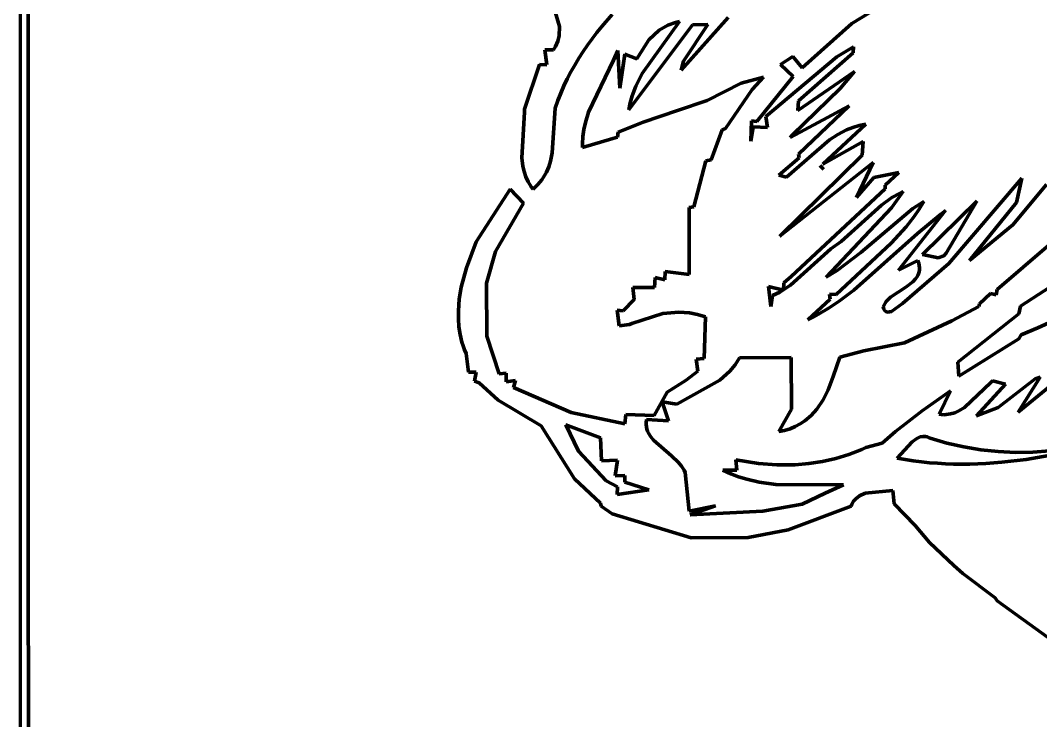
# Model space of a CAD drawing. Header units: millimetres. Extents: x 0 to 7.9, y 0 to 11.
# Drawn here: x 0 to 1.793, y 2.341 to 3.572 of the extents above; entities that cross this region are included whole.
import ezdxf

# ---------------------------------------------------------------- set-up
doc = ezdxf.new("R2010")
doc.units = ezdxf.units.MM
doc.layers.add('color#020202ff', color=7, linetype='CONTINUOUS', lineweight=100)
doc.layers.add('color#fefefeff', color=7, linetype='CONTINUOUS', lineweight=100)

msp = doc.modelspace()

# ---------------------------------------------------------------- linework, layer by layer
at = {"layer": 'color#020202ff'}
for p, q in [((0, 0), (0, 11.0278)), ((0.0139, 11.0278), (0.0139, 2.6529)), ((0.9476, 3.5611), (0.9327, 3.6117)), ((1.5316, 3.6099), (1.4615, 3.5667)), ((1.0399, 3.5827), (1.0218, 3.5616)), ((1.1586, 3.5701), (1.0926, 3.4789)), ((1.1381, 3.5637), (1.1515, 3.5685)), ((1.1515, 3.5685), (1.1586, 3.5701)), ((1.1613, 3.4843), (1.2438, 3.5774)), ((0.947, 3.5451), (0.9476, 3.5611)), ((1.0132, 3.5508), (1.0048, 3.5397)), ((1.0218, 3.5616), (1.0132, 3.5508)), ((1.0694, 3.4147), (1.181, 3.5642)), ((1.1045, 3.5378), (1.1229, 3.5547)), ((1.1229, 3.5547), (1.1381, 3.5637)), ((1.208, 3.5646), (1.1655, 3.5005)), ((1.181, 3.5642), (1.208, 3.5646)), ((1.4615, 3.5667), (1.3743, 3.4886)), ((0.9406, 3.5264), (0.9447, 3.5357)), ((0.9447, 3.5357), (0.947, 3.5451)), ((1.0048, 3.5397), (0.9967, 3.5285)), ((1.0835, 3.5047), (1.1045, 3.5378)), ((0.9218, 3.5202), (0.9367, 3.5203)), ((0.9254, 3.4941), (0.9218, 3.5202)), ((0.9367, 3.5203), (0.9406, 3.5264)), ((0.9889, 3.5171), (0.9815, 3.5055)), ((0.9967, 3.5285), (0.9889, 3.5171)), ((1.0423, 3.5022), (1.0499, 3.5194)), ((1.0499, 3.5194), (1.0534, 3.4528)), ((1.4638, 3.5151), (1.3674, 3.4309)), ((1.4352, 3.5078), (1.4643, 3.5255)), ((1.4643, 3.5255), (1.4638, 3.5151)), ((0.9815, 3.5055), (0.9744, 3.4936)), ((0.9987, 3.4106), (1.0423, 3.5022)), ((1.0534, 3.4528), (1.0624, 3.5125)), ((1.0624, 3.5125), (1.0835, 3.5047)), ((1.1655, 3.5005), (1.1613, 3.4843)), ((1.3104, 3.4032), (1.4352, 3.5078)), ((1.3578, 3.5087), (1.3357, 3.4945)), ((1.3743, 3.4886), (1.3578, 3.5087)), ((0.8861, 3.4158), (0.9123, 3.4943)), ((0.9123, 3.4943), (0.9254, 3.4941)), ((0.9676, 3.4816), (0.9612, 3.4693)), ((0.9744, 3.4936), (0.9676, 3.4816)), ((1.0926, 3.4789), (1.0815, 3.4567)), ((1.3357, 3.4945), (1.3581, 3.4736)), ((1.3664, 3.4137), (1.466, 3.482)), ((1.466, 3.482), (1.4407, 3.4522)), ((0.9612, 3.4693), (0.9552, 3.4568)), ((1.2666, 3.4618), (1.207, 3.4311)), ((1.3062, 3.4721), (1.2666, 3.4618)), ((1.2859, 3.4504), (1.3062, 3.4721)), ((1.3581, 3.4736), (1.2943, 3.3943)), ((0.9496, 3.4441), (0.9445, 3.4312)), ((0.9552, 3.4568), (0.9496, 3.4441)), ((1.0815, 3.4567), (1.075, 3.4393)), ((1.239, 3.3821), (1.2859, 3.4504)), ((1.4407, 3.4522), (1.3565, 3.3704)), ((0.9445, 3.4312), (0.9397, 3.418)), ((1.0717, 3.4272), (1.0694, 3.4147)), ((1.075, 3.4393), (1.0717, 3.4272)), ((1.207, 3.4311), (1.1552, 3.4134)), ((1.3674, 3.4309), (1.3664, 3.4137)), ((0.8813, 3.3306), (0.886, 3.4109)), ((0.886, 3.4109), (0.8861, 3.4158)), ((0.9397, 3.418), (0.9349, 3.3393)), ((0.9931, 3.3927), (0.9987, 3.4106)), ((1.1552, 3.4134), (1.0944, 3.3929)), ((1.4564, 3.4217), (1.3677, 3.3368)), ((1.4186, 3.4013), (1.4476, 3.4169)), ((1.4476, 3.4169), (1.4564, 3.4217)), ((0.9904, 3.3804), (0.9931, 3.3927)), ((1.0944, 3.3929), (1.0505, 3.3755)), ((1.2851, 3.3955), (1.2836, 3.36)), ((1.2943, 3.3943), (1.2851, 3.3955)), ((1.3133, 3.3839), (1.3104, 3.4032)), ((1.3618, 3.3707), (1.4186, 3.4013)), ((1.4859, 3.3894), (1.4104, 3.3192)), ((1.4799, 3.3885), (1.4859, 3.3894)), ((0.9887, 3.3679), (0.9904, 3.3804)), ((1.0505, 3.3755), (1.0497, 3.3669)), ((1.2143, 3.3272), (1.2332, 3.3798)), ((1.2332, 3.3798), (1.239, 3.3821)), ((1.2836, 3.36), (1.288, 3.3849)), ((1.288, 3.3849), (1.3133, 3.3839)), ((1.4222, 3.362), (1.4367, 3.3716)), ((1.4367, 3.3716), (1.4521, 3.3796)), ((1.4521, 3.3796), (1.4628, 3.3839)), ((1.4628, 3.3839), (1.4741, 3.3872)), ((1.4741, 3.3872), (1.4799, 3.3885)), ((0.988, 3.3551), (0.9887, 3.3679)), ((0.9881, 3.3485), (0.988, 3.3551)), ((1.0411, 3.3643), (0.9881, 3.3485)), ((1.0497, 3.3669), (1.0411, 3.3643)), ((1.3467, 3.2963), (1.4222, 3.362)), ((1.353, 3.366), (1.3618, 3.3707)), ((1.3565, 3.3704), (1.353, 3.366)), ((1.4104, 3.3192), (1.481, 3.359)), ((1.481, 3.359), (1.4792, 3.3349)), ((0.9349, 3.3393), (0.9317, 3.3244)), ((1.3677, 3.3368), (1.3686, 3.3307)), ((0.883, 3.3159), (0.8813, 3.3306)), ((0.9317, 3.3244), (0.9285, 3.3147)), ((1.1835, 3.244), (1.2049, 3.3252)), ((1.2049, 3.3252), (1.2143, 3.3272)), ((1.3686, 3.3307), (1.3332, 3.2997)), ((1.4792, 3.3349), (1.335, 3.1926)), ((1.335, 3.1926), (1.4991, 3.3225)), ((1.4991, 3.3225), (1.4696, 3.2608)), ((0.8852, 3.3065), (0.883, 3.3159)), ((0.8884, 3.2972), (0.8852, 3.3065)), ((0.9245, 3.3054), (0.9194, 3.2963)), ((0.9285, 3.3147), (0.9245, 3.3054)), ((1.3332, 3.2997), (1.3467, 3.2963)), ((1.4057, 3.3168), (1.4065, 3.316)), ((1.4117, 3.3103), (1.4057, 3.3168)), ((1.4065, 3.316), (1.4117, 3.3103)), ((1.5001, 3.2956), (1.544, 3.3048)), ((1.544, 3.3048), (1.5201, 3.2823)), ((0.8926, 3.2882), (0.8884, 3.2972)), ((0.8952, 3.2838), (0.8926, 3.2882)), ((0.898, 3.2795), (0.8952, 3.2838)), ((0.9095, 3.2834), (0.9056, 3.2793)), ((0.9131, 3.2876), (0.9095, 3.2834)), ((0.9164, 3.2919), (0.9131, 3.2876)), ((0.9194, 3.2963), (0.9164, 3.2919)), ((1.4696, 3.2608), (1.5001, 3.2956)), ((1.5201, 3.2823), (1.5197, 3.276)), ((1.6318, 3.1449), (1.7603, 3.2945)), ((1.7444, 3.2128), (1.8033, 3.2838)), ((1.7603, 3.2945), (1.7509, 3.2518)), ((0.8011, 3.1827), (0.861, 3.2755)), ((0.861, 3.2755), (0.8842, 3.2506)), ((0.9013, 3.2753), (0.898, 3.2795)), ((0.9056, 3.2793), (0.9013, 3.2753)), ((1.5197, 3.276), (1.3544, 3.1217)), ((1.5514, 3.271), (1.5309, 3.2426)), ((1.5315, 3.2605), (1.5462, 3.2686)), ((1.5462, 3.2686), (1.5514, 3.271)), ((0.8842, 3.2506), (0.8351, 3.1657)), ((1.4428, 3.1834), (1.5134, 3.2475)), ((1.5134, 3.2475), (1.5315, 3.2605)), ((1.5687, 3.2414), (1.5876, 3.2535)), ((1.5876, 3.2535), (1.5797, 3.24)), ((1.5857, 3.1603), (1.6813, 3.2542)), ((1.6813, 3.2542), (1.6274, 3.1627)), ((1.7509, 3.2518), (1.6684, 3.1497)), ((1.1752, 3.243), (1.1835, 3.244)), ((1.1757, 3.1253), (1.1752, 3.243)), ((1.5309, 3.2426), (1.4162, 3.1204)), ((1.477, 3.1643), (1.5687, 3.2414)), ((1.6262, 3.238), (1.5432, 3.1328)), ((1.5797, 3.24), (1.5711, 3.2271)), ((1.5768, 3.1972), (1.6178, 3.2315)), ((1.6178, 3.2315), (1.6262, 3.238)), ((1.5711, 3.2271), (1.5568, 3.2089)), ((1.6684, 3.1497), (1.7444, 3.2128)), ((1.4648, 3.0975), (1.5768, 3.1972)), ((1.5568, 3.2089), (1.5302, 3.1807)), ((0.7838, 3.1372), (0.8011, 3.1827)), ((1.4243, 3.1707), (1.4428, 3.1834)), ((1.5302, 3.1807), (1.4337, 3.0902)), ((1.8082, 3.1777), (1.7169, 3.0988)), ((0.8351, 3.1657), (0.819, 3.1101)), ((1.3537, 3.1063), (1.4243, 3.1707)), ((1.4354, 3.1323), (1.477, 3.1643)), ((1.6131, 3.1546), (1.5857, 3.1603)), ((1.6228, 3.1579), (1.6131, 3.1546)), ((1.6274, 3.1627), (1.6228, 3.1579)), ((1.7578, 3.0696), (1.9063, 3.1668)), ((1.5432, 3.1328), (1.5773, 3.1501)), ((1.5502, 3.0745), (1.6318, 3.1449)), ((1.5773, 3.1501), (1.5789, 3.1455)), ((1.5789, 3.1455), (1.5798, 3.1412)), ((1.5798, 3.1412), (1.5803, 3.1371)), ((0.7749, 3.103), (0.7838, 3.1372)), ((1.1144, 3.1023), (1.1155, 3.1202)), ((1.1155, 3.1202), (1.1329, 3.1162)), ((1.1329, 3.1162), (1.1331, 3.1307)), ((1.1331, 3.1307), (1.1757, 3.1253)), ((1.3544, 3.1217), (1.3416, 3.1109)), ((1.4162, 3.1204), (1.4354, 3.1323)), ((1.5756, 3.1204), (1.5735, 3.1176)), ((1.5773, 3.1233), (1.5756, 3.1204)), ((1.5787, 3.1265), (1.5773, 3.1233)), ((1.5796, 3.1298), (1.5787, 3.1265)), ((1.5802, 3.1334), (1.5796, 3.1298)), ((1.5803, 3.1371), (1.5802, 3.1334)), ((0.7714, 3.0822), (0.7749, 3.103)), ((0.819, 3.1101), (0.82, 3.0168)), ((1.0785, 3.0815), (1.0763, 3.1023)), ((1.0763, 3.1023), (1.1144, 3.1023)), ((1.3413, 3.0978), (1.3149, 3.1045)), ((1.3149, 3.1045), (1.3192, 3.0693)), ((1.3346, 3.0942), (1.3537, 3.1063)), ((1.3416, 3.1109), (1.3413, 3.0978)), ((1.5562, 3.1033), (1.5295, 3.0856)), ((1.5685, 3.1124), (1.5562, 3.1033)), ((1.5735, 3.1176), (1.5685, 3.1124)), ((1.9706, 3.1156), (1.7883, 3.0318)), ((1.3192, 3.0693), (1.3221, 3.0885)), ((1.3221, 3.0885), (1.3346, 3.0942)), ((1.4337, 3.0902), (1.4221, 3.091)), ((1.4221, 3.091), (1.4235, 3.0817)), ((1.4392, 3.0784), (1.4648, 3.0975)), ((1.5295, 3.0856), (1.5241, 3.0804)), ((1.7048, 3.0918), (1.6856, 3.074)), ((1.7151, 3.0896), (1.7048, 3.0918)), ((1.7169, 3.0988), (1.7151, 3.0896)), ((0.7698, 3.0613), (0.7714, 3.0822)), ((1.0595, 3.0612), (1.0785, 3.0815)), ((1.4235, 3.0817), (1.3837, 3.0456)), ((1.4029, 3.0556), (1.4214, 3.0665)), ((1.4214, 3.0665), (1.4392, 3.0784)), ((1.518, 3.0716), (1.5166, 3.0683)), ((1.5166, 3.0683), (1.5175, 3.0646)), ((1.5197, 3.0747), (1.518, 3.0716)), ((1.5217, 3.0777), (1.5197, 3.0747)), ((1.5241, 3.0804), (1.5217, 3.0777)), ((1.5312, 3.0604), (1.5502, 3.0745)), ((1.6847, 3.0691), (1.6372, 3.0437)), ((1.6856, 3.074), (1.6847, 3.0691)), ((1.7546, 3.0563), (1.7578, 3.0696)), ((0.7698, 3.0474), (0.7698, 3.0613)), ((1.0524, 3.0353), (1.0491, 3.0626)), ((1.0491, 3.0626), (1.0595, 3.0612)), ((1.1291, 3.0567), (1.0747, 3.0394)), ((1.1571, 3.0593), (1.1291, 3.0567)), ((1.1759, 3.0581), (1.1571, 3.0593)), ((1.1899, 3.0553), (1.1759, 3.0581)), ((1.2039, 3.0508), (1.1899, 3.0553)), ((1.202, 2.9775), (1.2039, 3.0508)), ((1.3837, 3.0456), (1.3934, 3.0504)), ((1.3934, 3.0504), (1.4029, 3.0556)), ((1.5175, 3.0646), (1.5189, 3.0619)), ((1.5189, 3.0619), (1.5208, 3.0601)), ((1.5208, 3.0601), (1.5242, 3.059)), ((1.5242, 3.059), (1.5312, 3.0604)), ((1.6477, 2.9715), (1.7546, 3.0563)), ((0.7708, 3.0336), (0.7698, 3.0474)), ((0.7729, 3.0199), (0.7708, 3.0336)), ((1.0704, 3.0375), (1.0524, 3.0353)), ((1.0747, 3.0394), (1.0704, 3.0375)), ((1.6372, 3.0437), (1.554, 3.005)), ((1.7883, 3.0318), (1.7587, 3.0192)), ((0.7761, 3.0064), (0.7729, 3.0199)), ((0.82, 3.0168), (0.8413, 2.9507)), ((1.7549, 3.0124), (1.6493, 2.9465)), ((1.7587, 3.0192), (1.7549, 3.0124)), ((0.7782, 2.9997), (0.7761, 3.0064)), ((0.7806, 2.9931), (0.7782, 2.9997)), ((1.554, 3.005), (1.4824, 2.991)), ((0.7833, 2.9866), (0.7806, 2.9931)), ((0.7876, 2.9534), (0.7833, 2.9866)), ((1.1879, 2.9767), (1.202, 2.9775)), ((1.1906, 2.9556), (1.1879, 2.9767)), ((1.264, 2.979), (1.2561, 2.9666)), ((1.3547, 2.9794), (1.264, 2.979)), ((1.3554, 2.8885), (1.3547, 2.9794)), ((1.4405, 2.9802), (1.4283, 2.9462)), ((1.4824, 2.991), (1.4405, 2.9802)), ((1.2561, 2.9666), (1.2469, 2.9555)), ((1.6493, 2.9465), (1.6477, 2.9715)), ((0.8008, 2.9538), (0.7876, 2.9534)), ((0.7979, 2.9379), (0.8008, 2.9538)), ((0.8413, 2.9507), (0.8539, 2.9516)), ((0.8539, 2.9516), (0.854, 2.9367)), ((1.17, 2.9398), (1.1906, 2.9556)), ((1.2469, 2.9555), (1.2294, 2.9394)), ((1.4283, 2.9462), (1.42, 2.9225)), ((1.7183, 2.8913), (1.7833, 2.9418)), ((1.7926, 2.945), (1.7539, 2.8831)), ((1.7833, 2.9418), (1.7926, 2.945)), ((0.8063, 2.9346), (0.7979, 2.9379)), ((0.8396, 2.9046), (0.8063, 2.9346)), ((0.854, 2.9367), (0.87, 2.9387)), ((0.87, 2.9387), (0.8668, 2.9267)), ((0.8668, 2.9267), (0.9682, 2.8828)), ((1.1367, 2.9184), (1.17, 2.9398)), ((1.2294, 2.9394), (1.154, 2.8975)), ((1.6593, 2.8914), (1.7057, 2.9357)), ((1.7314, 2.9323), (1.6803, 2.8766)), ((1.7057, 2.9357), (1.7086, 2.9383)), ((1.7086, 2.9383), (1.7314, 2.9323)), ((1.7539, 2.8831), (1.8083, 2.9279)), ((1.1137, 2.8773), (1.1367, 2.9184)), ((1.42, 2.9225), (1.411, 2.9047)), ((1.5848, 2.8858), (1.635, 2.921)), ((1.635, 2.921), (1.6146, 2.8796)), ((0.9151, 2.8594), (0.8396, 2.9046)), ((1.154, 2.8975), (1.1277, 2.9015)), ((1.1277, 2.9015), (1.1393, 2.8683)), ((1.3328, 2.8494), (1.3554, 2.8885)), ((1.3997, 2.8885), (1.3898, 2.8776)), ((1.411, 2.9047), (1.3997, 2.8885)), ((1.6494, 2.8854), (1.6593, 2.8914)), ((1.6803, 2.8766), (1.7183, 2.8913)), ((0.9682, 2.8828), (1.0626, 2.863)), ((1.0626, 2.863), (1.064, 2.8794)), ((1.064, 2.8794), (1.1137, 2.8773)), ((1.1002, 2.8703), (1.0998, 2.8658)), ((1.1393, 2.8683), (1.1002, 2.8703)), ((1.3898, 2.8776), (1.3786, 2.8681)), ((1.5378, 2.8496), (1.5848, 2.8858)), ((1.6146, 2.8796), (1.619, 2.8791)), ((1.619, 2.8791), (1.6232, 2.8789)), ((1.6232, 2.8789), (1.6272, 2.879)), ((1.6272, 2.879), (1.635, 2.8802)), ((1.635, 2.8802), (1.6424, 2.8823)), ((1.6424, 2.8823), (1.6494, 2.8854)), ((0.974, 2.7659), (0.9151, 2.8594)), ((0.9584, 2.8613), (0.981, 2.8145)), ((1.0195, 2.8384), (0.9584, 2.8613)), ((1.0998, 2.8658), (1.0999, 2.8616)), ((1.0999, 2.8616), (1.1003, 2.8576)), ((1.1003, 2.8576), (1.1012, 2.8537)), ((1.1012, 2.8537), (1.1024, 2.8501)), ((1.343, 2.8513), (1.3328, 2.8494)), ((1.3527, 2.8542), (1.343, 2.8513)), ((1.3619, 2.8581), (1.3527, 2.8542)), ((1.3706, 2.8627), (1.3619, 2.8581)), ((1.3786, 2.8681), (1.3706, 2.8627)), ((1.0215, 2.7978), (1.0195, 2.8384)), ((1.1024, 2.8501), (1.1039, 2.8466)), ((1.1039, 2.8466), (1.1078, 2.8401)), ((1.1078, 2.8401), (1.1126, 2.834)), ((1.1126, 2.834), (1.1446, 2.8067)), ((1.5149, 2.8291), (1.5378, 2.8496)), ((1.5753, 2.8373), (1.5676, 2.8313)), ((1.5816, 2.84), (1.5753, 2.8373)), ((1.5861, 2.8407), (1.5816, 2.84)), ((1.5909, 2.8403), (1.5861, 2.8407)), ((1.5935, 2.8397), (1.5909, 2.8403)), ((1.5961, 2.8387), (1.5935, 2.8397)), ((1.5988, 2.8374), (1.5961, 2.8387)), ((1.6282, 2.8289), (1.5988, 2.8374)), ((1.4561, 2.8089), (1.4788, 2.8179)), ((1.4788, 2.8179), (1.4862, 2.8213)), ((1.4862, 2.8213), (1.5149, 2.8291)), ((1.5676, 2.8313), (1.5412, 2.8027)), ((1.6579, 2.8221), (1.6282, 2.8289)), ((1.688, 2.8171), (1.6579, 2.8221)), ((1.7183, 2.8139), (1.688, 2.8171)), ((1.7676, 2.8), (1.9501, 2.8318)), ((1.8096, 2.8153), (1.7792, 2.813)), ((0.981, 2.8145), (1.0294, 2.7628)), ((1.0496, 2.799), (1.0215, 2.7978)), ((1.0456, 2.7712), (1.0496, 2.799)), ((1.1446, 2.8067), (1.1569, 2.7949)), ((1.2591, 2.7815), (1.2572, 2.7995)), ((1.2572, 2.7995), (1.2971, 2.793)), ((1.4095, 2.7964), (1.433, 2.8018)), ((1.433, 2.8018), (1.4561, 2.8089)), ((1.5412, 2.8027), (1.5553, 2.8001)), ((1.5553, 2.8001), (1.5694, 2.7978)), ((1.5694, 2.7978), (1.5835, 2.796)), ((1.7488, 2.8126), (1.7183, 2.8139)), ((1.7252, 2.7953), (1.7676, 2.8)), ((1.7792, 2.813), (1.7488, 2.8126)), ((1.1569, 2.7949), (1.1621, 2.7884)), ((1.1621, 2.7884), (1.1664, 2.7812)), ((1.1664, 2.7812), (1.1682, 2.7774)), ((1.2347, 2.7814), (1.2591, 2.7815)), ((1.2485, 2.775), (1.2347, 2.7814)), ((1.2971, 2.793), (1.3294, 2.7906)), ((1.3294, 2.7906), (1.3616, 2.7908)), ((1.3616, 2.7908), (1.3856, 2.7928)), ((1.3856, 2.7928), (1.4095, 2.7964)), ((1.5835, 2.796), (1.5977, 2.7945)), ((1.5977, 2.7945), (1.6118, 2.7934)), ((1.6118, 2.7934), (1.626, 2.7926)), ((1.626, 2.7926), (1.6402, 2.7921)), ((1.6402, 2.7921), (1.6685, 2.7921)), ((1.6685, 2.7921), (1.6968, 2.7932)), ((1.6968, 2.7932), (1.7252, 2.7953)), ((1.0193, 2.7233), (0.974, 2.7659)), ((1.0294, 2.7628), (1.0493, 2.7519)), ((1.0626, 2.7717), (1.0456, 2.7712)), ((1.0625, 2.7603), (1.0626, 2.7717)), ((1.1682, 2.7774), (1.1755, 2.709)), ((1.2624, 2.7697), (1.2485, 2.775)), ((1.2766, 2.7653), (1.2624, 2.7697)), ((1.2982, 2.7603), (1.2766, 2.7653)), ((1.0493, 2.7519), (1.049, 2.7387)), ((1.049, 2.7387), (1.1048, 2.7469)), ((1.1048, 2.7469), (1.0625, 2.7603)), ((1.3275, 2.7562), (1.2982, 2.7603)), ((1.4465, 2.7558), (1.3275, 2.7562)), ((1.4144, 2.7408), (1.4465, 2.7558)), ((1.5334, 2.7457), (1.4845, 2.7411)), ((1.5356, 2.7219), (1.5334, 2.7457)), ((1.3739, 2.7218), (1.4144, 2.7408)), ((1.4645, 2.7267), (1.4613, 2.7213)), ((1.4682, 2.7312), (1.4645, 2.7267)), ((1.4746, 2.7365), (1.4682, 2.7312)), ((1.4845, 2.7411), (1.4746, 2.7365)), ((1.0205, 2.7182), (1.0193, 2.7233)), ((1.0403, 2.7047), (1.0205, 2.7182)), ((1.1755, 2.709), (1.2218, 2.7189)), ((1.2218, 2.7189), (1.1774, 2.7029)), ((1.1774, 2.7029), (1.3047, 2.7093)), ((1.3047, 2.7093), (1.3739, 2.7218)), ((1.4599, 2.7182), (1.3497, 2.6764)), ((1.4613, 2.7213), (1.4599, 2.7182)), ((1.5725, 2.6838), (1.5356, 2.7219)), ((1.1788, 2.6621), (1.0403, 2.7047)), ((1.3497, 2.6764), (1.2791, 2.6627)), ((1.5981, 2.6542), (1.5725, 2.6838)), ((1.2791, 2.6627), (1.1788, 2.6621)), ((1.6408, 2.6138), (1.5981, 2.6542)), ((0.0139, 2.6529), (0.0149, 0.0151)), ((1.6562, 2.5994), (1.6408, 2.6138)), ((1.7131, 2.5571), (1.6562, 2.5994)), ((1.7166, 2.5519), (1.7131, 2.5571)), ((1.8055, 2.4877), (1.7166, 2.5519))]:
    msp.add_line(p, q, dxfattribs=at)
at = {"layer": 'color#fefefeff'}
for p, q in [((0.0139, 2.6529), (0.0139, 11.0278)), ((0.9327, 3.6117), (0.9476, 3.5611)), ((1.4615, 3.5667), (1.5316, 3.6099)), ((1.0218, 3.5616), (1.0399, 3.5827)), ((1.0926, 3.4789), (1.1586, 3.5701)), ((1.1515, 3.5685), (1.1381, 3.5637)), ((1.1586, 3.5701), (1.1515, 3.5685)), ((1.2438, 3.5774), (1.1613, 3.4843)), ((0.9476, 3.5611), (0.947, 3.5451)), ((1.0048, 3.5397), (1.0132, 3.5508)), ((1.0132, 3.5508), (1.0218, 3.5616)), ((1.181, 3.5642), (1.0694, 3.4147)), ((1.1229, 3.5547), (1.1045, 3.5378)), ((1.1381, 3.5637), (1.1229, 3.5547)), ((1.1655, 3.5005), (1.208, 3.5646)), ((1.208, 3.5646), (1.181, 3.5642)), ((1.3743, 3.4886), (1.4615, 3.5667)), ((0.9447, 3.5357), (0.9406, 3.5264)), ((0.947, 3.5451), (0.9447, 3.5357)), ((0.9967, 3.5285), (1.0048, 3.5397)), ((1.1045, 3.5378), (1.0835, 3.5047)), ((0.9367, 3.5203), (0.9218, 3.5202)), ((0.9218, 3.5202), (0.9254, 3.4941)), ((0.9406, 3.5264), (0.9367, 3.5203)), ((0.9815, 3.5055), (0.9889, 3.5171)), ((0.9889, 3.5171), (0.9967, 3.5285)), ((1.0499, 3.5194), (1.0423, 3.5022)), ((1.0534, 3.4528), (1.0499, 3.5194)), ((1.3674, 3.4309), (1.4638, 3.5151)), ((1.4643, 3.5255), (1.4352, 3.5078)), ((1.4638, 3.5151), (1.4643, 3.5255)), ((0.9744, 3.4936), (0.9815, 3.5055)), ((1.0423, 3.5022), (0.9987, 3.4106)), ((1.0624, 3.5125), (1.0534, 3.4528)), ((1.0835, 3.5047), (1.0624, 3.5125)), ((1.1613, 3.4843), (1.1655, 3.5005)), ((1.4352, 3.5078), (1.3104, 3.4032)), ((1.3357, 3.4945), (1.3578, 3.5087)), ((1.3578, 3.5087), (1.3743, 3.4886)), ((0.9123, 3.4943), (0.8861, 3.4158)), ((0.9254, 3.4941), (0.9123, 3.4943)), ((0.9612, 3.4693), (0.9676, 3.4816)), ((0.9676, 3.4816), (0.9744, 3.4936)), ((1.0815, 3.4567), (1.0926, 3.4789)), ((1.3581, 3.4736), (1.3357, 3.4945)), ((1.466, 3.482), (1.3664, 3.4137)), ((1.4407, 3.4522), (1.466, 3.482)), ((0.9552, 3.4568), (0.9612, 3.4693)), ((1.207, 3.4311), (1.2666, 3.4618)), ((1.2666, 3.4618), (1.3062, 3.4721)), ((1.3062, 3.4721), (1.2859, 3.4504)), ((1.2943, 3.3943), (1.3581, 3.4736)), ((0.9445, 3.4312), (0.9496, 3.4441)), ((0.9496, 3.4441), (0.9552, 3.4568)), ((1.075, 3.4393), (1.0815, 3.4567)), ((1.2859, 3.4504), (1.239, 3.3821)), ((1.3565, 3.3704), (1.4407, 3.4522)), ((0.9397, 3.418), (0.9445, 3.4312)), ((1.0694, 3.4147), (1.0717, 3.4272)), ((1.0717, 3.4272), (1.075, 3.4393)), ((1.1552, 3.4134), (1.207, 3.4311)), ((1.3664, 3.4137), (1.3674, 3.4309)), ((0.886, 3.4109), (0.8813, 3.3306)), ((0.8861, 3.4158), (0.886, 3.4109)), ((0.9349, 3.3393), (0.9397, 3.418)), ((0.9987, 3.4106), (0.9931, 3.3927)), ((1.0944, 3.3929), (1.1552, 3.4134)), ((1.3677, 3.3368), (1.4564, 3.4217)), ((1.4476, 3.4169), (1.4186, 3.4013)), ((1.4564, 3.4217), (1.4476, 3.4169)), ((0.9931, 3.3927), (0.9904, 3.3804)), ((1.0505, 3.3755), (1.0944, 3.3929)), ((1.2836, 3.36), (1.2851, 3.3955)), ((1.2851, 3.3955), (1.2943, 3.3943)), ((1.3104, 3.4032), (1.3133, 3.3839)), ((1.4186, 3.4013), (1.3618, 3.3707)), ((1.4104, 3.3192), (1.4859, 3.3894)), ((1.4859, 3.3894), (1.4799, 3.3885)), ((0.9904, 3.3804), (0.9887, 3.3679)), ((1.0497, 3.3669), (1.0505, 3.3755)), ((1.2332, 3.3798), (1.2143, 3.3272)), ((1.239, 3.3821), (1.2332, 3.3798)), ((1.288, 3.3849), (1.2836, 3.36)), ((1.3133, 3.3839), (1.288, 3.3849)), ((1.4367, 3.3716), (1.4222, 3.362)), ((1.4521, 3.3796), (1.4367, 3.3716)), ((1.4628, 3.3839), (1.4521, 3.3796)), ((1.4741, 3.3872), (1.4628, 3.3839)), ((1.4799, 3.3885), (1.4741, 3.3872)), ((0.9887, 3.3679), (0.988, 3.3551)), ((0.988, 3.3551), (0.9881, 3.3485)), ((0.9881, 3.3485), (1.0411, 3.3643)), ((1.0411, 3.3643), (1.0497, 3.3669)), ((1.4222, 3.362), (1.3467, 3.2963)), ((1.3618, 3.3707), (1.353, 3.366)), ((1.353, 3.366), (1.3565, 3.3704)), ((1.481, 3.359), (1.4104, 3.3192)), ((1.4792, 3.3349), (1.481, 3.359)), ((0.9317, 3.3244), (0.9349, 3.3393)), ((1.3686, 3.3307), (1.3677, 3.3368)), ((0.8813, 3.3306), (0.883, 3.3159)), ((0.9285, 3.3147), (0.9317, 3.3244)), ((1.2049, 3.3252), (1.1835, 3.244)), ((1.2143, 3.3272), (1.2049, 3.3252)), ((1.3332, 3.2997), (1.3686, 3.3307)), ((1.335, 3.1926), (1.4792, 3.3349)), ((1.4991, 3.3225), (1.335, 3.1926)), ((1.4696, 3.2608), (1.4991, 3.3225)), ((0.883, 3.3159), (0.8852, 3.3065)), ((0.8852, 3.3065), (0.8884, 3.2972)), ((0.9194, 3.2963), (0.9245, 3.3054)), ((0.9245, 3.3054), (0.9285, 3.3147)), ((1.3467, 3.2963), (1.3332, 3.2997)), ((1.4057, 3.3168), (1.4117, 3.3103)), ((1.4065, 3.316), (1.4057, 3.3168)), ((1.4117, 3.3103), (1.4065, 3.316)), ((1.544, 3.3048), (1.5001, 3.2956)), ((1.5201, 3.2823), (1.544, 3.3048)), ((0.8884, 3.2972), (0.8926, 3.2882)), ((0.8926, 3.2882), (0.8952, 3.2838)), ((0.8952, 3.2838), (0.898, 3.2795)), ((0.9056, 3.2793), (0.9095, 3.2834)), ((0.9095, 3.2834), (0.9131, 3.2876)), ((0.9131, 3.2876), (0.9164, 3.2919)), ((0.9164, 3.2919), (0.9194, 3.2963)), ((1.5001, 3.2956), (1.4696, 3.2608)), ((1.5197, 3.276), (1.5201, 3.2823)), ((1.7603, 3.2945), (1.6318, 3.1449)), ((1.8033, 3.2838), (1.7444, 3.2128)), ((1.7509, 3.2518), (1.7603, 3.2945)), ((0.861, 3.2755), (0.8011, 3.1827)), ((0.8842, 3.2506), (0.861, 3.2755)), ((0.898, 3.2795), (0.9013, 3.2753)), ((0.9013, 3.2753), (0.9056, 3.2793)), ((1.3544, 3.1217), (1.5197, 3.276)), ((1.5309, 3.2426), (1.5514, 3.271)), ((1.5462, 3.2686), (1.5315, 3.2605)), ((1.5514, 3.271), (1.5462, 3.2686)), ((0.8351, 3.1657), (0.8842, 3.2506)), ((1.5134, 3.2475), (1.4428, 3.1834)), ((1.5315, 3.2605), (1.5134, 3.2475)), ((1.5876, 3.2535), (1.5687, 3.2414)), ((1.5797, 3.24), (1.5876, 3.2535)), ((1.6813, 3.2542), (1.5857, 3.1603)), ((1.6274, 3.1627), (1.6813, 3.2542)), ((1.6684, 3.1497), (1.7509, 3.2518)), ((1.1835, 3.244), (1.1752, 3.243)), ((1.1752, 3.243), (1.1757, 3.1253)), ((1.4162, 3.1204), (1.5309, 3.2426)), ((1.5687, 3.2414), (1.477, 3.1643)), ((1.5432, 3.1328), (1.6262, 3.238)), ((1.5711, 3.2271), (1.5797, 3.24)), ((1.6178, 3.2315), (1.5768, 3.1972)), ((1.6262, 3.238), (1.6178, 3.2315)), ((1.5568, 3.2089), (1.5711, 3.2271)), ((1.7444, 3.2128), (1.6684, 3.1497)), ((1.5768, 3.1972), (1.4648, 3.0975)), ((1.5302, 3.1807), (1.5568, 3.2089)), ((0.8011, 3.1827), (0.7838, 3.1372)), ((1.4428, 3.1834), (1.4243, 3.1707)), ((1.4337, 3.0902), (1.5302, 3.1807)), ((1.7169, 3.0988), (1.8082, 3.1777)), ((0.819, 3.1101), (0.8351, 3.1657)), ((1.4243, 3.1707), (1.3537, 3.1063)), ((1.477, 3.1643), (1.4354, 3.1323)), ((1.5857, 3.1603), (1.6131, 3.1546)), ((1.6131, 3.1546), (1.6228, 3.1579)), ((1.6228, 3.1579), (1.6274, 3.1627)), ((1.9063, 3.1668), (1.7578, 3.0696)), ((1.5773, 3.1501), (1.5432, 3.1328)), ((1.6318, 3.1449), (1.5502, 3.0745)), ((1.5789, 3.1455), (1.5773, 3.1501)), ((1.5798, 3.1412), (1.5789, 3.1455)), ((1.5803, 3.1371), (1.5798, 3.1412)), ((0.7838, 3.1372), (0.7749, 3.103)), ((1.1155, 3.1202), (1.1144, 3.1023)), ((1.1329, 3.1162), (1.1155, 3.1202)), ((1.1331, 3.1307), (1.1329, 3.1162)), ((1.1757, 3.1253), (1.1331, 3.1307)), ((1.3416, 3.1109), (1.3544, 3.1217)), ((1.4354, 3.1323), (1.4162, 3.1204)), ((1.5735, 3.1176), (1.5756, 3.1204)), ((1.5756, 3.1204), (1.5773, 3.1233)), ((1.5773, 3.1233), (1.5787, 3.1265)), ((1.5787, 3.1265), (1.5796, 3.1298)), ((1.5796, 3.1298), (1.5802, 3.1334)), ((1.5802, 3.1334), (1.5803, 3.1371)), ((0.7749, 3.103), (0.7714, 3.0822)), ((0.82, 3.0168), (0.819, 3.1101)), ((1.1144, 3.1023), (1.0763, 3.1023)), ((1.0763, 3.1023), (1.0785, 3.0815)), ((1.3192, 3.0693), (1.3149, 3.1045)), ((1.3149, 3.1045), (1.3413, 3.0978)), ((1.3537, 3.1063), (1.3346, 3.0942)), ((1.3413, 3.0978), (1.3416, 3.1109)), ((1.5295, 3.0856), (1.5562, 3.1033)), ((1.5562, 3.1033), (1.5685, 3.1124)), ((1.5685, 3.1124), (1.5735, 3.1176)), ((1.7883, 3.0318), (1.9706, 3.1156)), ((1.3221, 3.0885), (1.3192, 3.0693)), ((1.3346, 3.0942), (1.3221, 3.0885)), ((1.4235, 3.0817), (1.4221, 3.091)), ((1.4221, 3.091), (1.4337, 3.0902)), ((1.4648, 3.0975), (1.4392, 3.0784)), ((1.5241, 3.0804), (1.5295, 3.0856)), ((1.6856, 3.074), (1.7048, 3.0918)), ((1.7048, 3.0918), (1.7151, 3.0896)), ((1.7151, 3.0896), (1.7169, 3.0988)), ((0.7714, 3.0822), (0.7698, 3.0613)), ((1.0785, 3.0815), (1.0595, 3.0612)), ((1.3837, 3.0456), (1.4235, 3.0817)), ((1.4214, 3.0665), (1.4029, 3.0556)), ((1.4392, 3.0784), (1.4214, 3.0665)), ((1.5166, 3.0683), (1.518, 3.0716)), ((1.5175, 3.0646), (1.5166, 3.0683)), ((1.518, 3.0716), (1.5197, 3.0747)), ((1.5197, 3.0747), (1.5217, 3.0777)), ((1.5217, 3.0777), (1.5241, 3.0804)), ((1.5502, 3.0745), (1.5312, 3.0604)), ((1.6372, 3.0437), (1.6847, 3.0691)), ((1.6847, 3.0691), (1.6856, 3.074)), ((1.7578, 3.0696), (1.7546, 3.0563)), ((0.7698, 3.0613), (0.7698, 3.0474)), ((1.0595, 3.0612), (1.0491, 3.0626)), ((1.0491, 3.0626), (1.0524, 3.0353)), ((1.0747, 3.0394), (1.1291, 3.0567)), ((1.1291, 3.0567), (1.1571, 3.0593)), ((1.1571, 3.0593), (1.1759, 3.0581)), ((1.1759, 3.0581), (1.1899, 3.0553)), ((1.1899, 3.0553), (1.2039, 3.0508)), ((1.2039, 3.0508), (1.202, 2.9775)), ((1.3934, 3.0504), (1.3837, 3.0456)), ((1.4029, 3.0556), (1.3934, 3.0504)), ((1.5189, 3.0619), (1.5175, 3.0646)), ((1.5208, 3.0601), (1.5189, 3.0619)), ((1.5242, 3.059), (1.5208, 3.0601)), ((1.5312, 3.0604), (1.5242, 3.059)), ((1.7546, 3.0563), (1.6477, 2.9715)), ((0.7698, 3.0474), (0.7708, 3.0336)), ((0.7708, 3.0336), (0.7729, 3.0199)), ((1.0524, 3.0353), (1.0704, 3.0375)), ((1.0704, 3.0375), (1.0747, 3.0394)), ((1.554, 3.005), (1.6372, 3.0437)), ((1.7587, 3.0192), (1.7883, 3.0318)), ((0.7729, 3.0199), (0.7761, 3.0064)), ((0.8413, 2.9507), (0.82, 3.0168)), ((1.6493, 2.9465), (1.7549, 3.0124)), ((1.7549, 3.0124), (1.7587, 3.0192)), ((0.7761, 3.0064), (0.7782, 2.9997)), ((0.7782, 2.9997), (0.7806, 2.9931)), ((1.4824, 2.991), (1.554, 3.005)), ((0.7806, 2.9931), (0.7833, 2.9866)), ((0.7833, 2.9866), (0.7876, 2.9534)), ((1.202, 2.9775), (1.1879, 2.9767)), ((1.1879, 2.9767), (1.1906, 2.9556)), ((1.2561, 2.9666), (1.264, 2.979)), ((1.264, 2.979), (1.3547, 2.9794)), ((1.3547, 2.9794), (1.3554, 2.8885)), ((1.4283, 2.9462), (1.4405, 2.9802)), ((1.4405, 2.9802), (1.4824, 2.991)), ((1.2469, 2.9555), (1.2561, 2.9666)), ((1.6477, 2.9715), (1.6493, 2.9465)), ((0.7876, 2.9534), (0.8008, 2.9538)), ((0.8008, 2.9538), (0.7979, 2.9379)), ((0.8539, 2.9516), (0.8413, 2.9507)), ((0.854, 2.9367), (0.8539, 2.9516)), ((1.1906, 2.9556), (1.17, 2.9398)), ((1.2294, 2.9394), (1.2469, 2.9555)), ((1.42, 2.9225), (1.4283, 2.9462)), ((1.7833, 2.9418), (1.7183, 2.8913)), ((1.7539, 2.8831), (1.7926, 2.945)), ((1.7926, 2.945), (1.7833, 2.9418)), ((0.7979, 2.9379), (0.8063, 2.9346)), ((0.8063, 2.9346), (0.8396, 2.9046)), ((0.87, 2.9387), (0.854, 2.9367)), ((0.8668, 2.9267), (0.87, 2.9387)), ((0.9682, 2.8828), (0.8668, 2.9267)), ((1.17, 2.9398), (1.1367, 2.9184)), ((1.154, 2.8975), (1.2294, 2.9394)), ((1.7057, 2.9357), (1.6593, 2.8914)), ((1.6803, 2.8766), (1.7314, 2.9323)), ((1.7086, 2.9383), (1.7057, 2.9357)), ((1.7314, 2.9323), (1.7086, 2.9383)), ((1.8083, 2.9279), (1.7539, 2.8831)), ((1.1367, 2.9184), (1.1137, 2.8773)), ((1.411, 2.9047), (1.42, 2.9225)), ((1.635, 2.921), (1.5848, 2.8858)), ((1.6146, 2.8796), (1.635, 2.921)), ((0.8396, 2.9046), (0.9151, 2.8594)), ((1.1393, 2.8683), (1.1277, 2.9015)), ((1.1277, 2.9015), (1.154, 2.8975)), ((1.3554, 2.8885), (1.3328, 2.8494)), ((1.3898, 2.8776), (1.3997, 2.8885)), ((1.3997, 2.8885), (1.411, 2.9047)), ((1.6593, 2.8914), (1.6494, 2.8854)), ((1.7183, 2.8913), (1.6803, 2.8766)), ((1.0626, 2.863), (0.9682, 2.8828)), ((1.064, 2.8794), (1.0626, 2.863)), ((1.1137, 2.8773), (1.064, 2.8794)), ((1.0998, 2.8658), (1.1002, 2.8703)), ((1.1002, 2.8703), (1.1393, 2.8683)), ((1.3786, 2.8681), (1.3898, 2.8776)), ((1.5848, 2.8858), (1.5378, 2.8496)), ((1.619, 2.8791), (1.6146, 2.8796)), ((1.6232, 2.8789), (1.619, 2.8791)), ((1.6272, 2.879), (1.6232, 2.8789)), ((1.635, 2.8802), (1.6272, 2.879)), ((1.6424, 2.8823), (1.635, 2.8802)), ((1.6494, 2.8854), (1.6424, 2.8823)), ((0.9151, 2.8594), (0.974, 2.7659)), ((0.9584, 2.8613), (1.0195, 2.8384)), ((0.981, 2.8145), (0.9584, 2.8613)), ((1.0999, 2.8616), (1.0998, 2.8658)), ((1.1003, 2.8576), (1.0999, 2.8616)), ((1.1012, 2.8537), (1.1003, 2.8576)), ((1.1024, 2.8501), (1.1012, 2.8537)), ((1.3328, 2.8494), (1.343, 2.8513)), ((1.343, 2.8513), (1.3527, 2.8542)), ((1.3527, 2.8542), (1.3619, 2.8581)), ((1.3619, 2.8581), (1.3706, 2.8627)), ((1.3706, 2.8627), (1.3786, 2.8681)), ((1.0195, 2.8384), (1.0215, 2.7978)), ((1.1039, 2.8466), (1.1024, 2.8501)), ((1.1078, 2.8401), (1.1039, 2.8466)), ((1.1126, 2.834), (1.1078, 2.8401)), ((1.1446, 2.8067), (1.1126, 2.834)), ((1.5378, 2.8496), (1.5149, 2.8291)), ((1.5676, 2.8313), (1.5753, 2.8373)), ((1.5753, 2.8373), (1.5816, 2.84)), ((1.5816, 2.84), (1.5861, 2.8407)), ((1.5861, 2.8407), (1.5909, 2.8403)), ((1.5909, 2.8403), (1.5935, 2.8397)), ((1.5935, 2.8397), (1.5961, 2.8387)), ((1.5961, 2.8387), (1.5988, 2.8374)), ((1.5988, 2.8374), (1.6282, 2.8289)), ((1.4788, 2.8179), (1.4561, 2.8089)), ((1.4862, 2.8213), (1.4788, 2.8179)), ((1.5149, 2.8291), (1.4862, 2.8213)), ((1.5412, 2.8027), (1.5676, 2.8313)), ((1.6282, 2.8289), (1.6579, 2.8221)), ((1.6579, 2.8221), (1.688, 2.8171)), ((1.688, 2.8171), (1.7183, 2.8139)), ((1.9501, 2.8318), (1.7676, 2.8)), ((1.7792, 2.813), (1.8096, 2.8153)), ((1.0294, 2.7628), (0.981, 2.8145)), ((1.0215, 2.7978), (1.0496, 2.799)), ((1.0496, 2.799), (1.0456, 2.7712)), ((1.1569, 2.7949), (1.1446, 2.8067)), ((1.2971, 2.793), (1.2572, 2.7995)), ((1.2572, 2.7995), (1.2591, 2.7815)), ((1.433, 2.8018), (1.4095, 2.7964)), ((1.4561, 2.8089), (1.433, 2.8018)), ((1.5553, 2.8001), (1.5412, 2.8027)), ((1.5694, 2.7978), (1.5553, 2.8001)), ((1.5835, 2.796), (1.5694, 2.7978)), ((1.7183, 2.8139), (1.7488, 2.8126)), ((1.7676, 2.8), (1.7252, 2.7953)), ((1.7488, 2.8126), (1.7792, 2.813)), ((1.1621, 2.7884), (1.1569, 2.7949)), ((1.1664, 2.7812), (1.1621, 2.7884)), ((1.1682, 2.7774), (1.1664, 2.7812)), ((1.2591, 2.7815), (1.2347, 2.7814)), ((1.2347, 2.7814), (1.2485, 2.775)), ((1.3294, 2.7906), (1.2971, 2.793)), ((1.3616, 2.7908), (1.3294, 2.7906)), ((1.3856, 2.7928), (1.3616, 2.7908)), ((1.4095, 2.7964), (1.3856, 2.7928)), ((1.5977, 2.7945), (1.5835, 2.796)), ((1.6118, 2.7934), (1.5977, 2.7945)), ((1.626, 2.7926), (1.6118, 2.7934)), ((1.6402, 2.7921), (1.626, 2.7926)), ((1.6685, 2.7921), (1.6402, 2.7921)), ((1.6968, 2.7932), (1.6685, 2.7921)), ((1.7252, 2.7953), (1.6968, 2.7932)), ((0.974, 2.7659), (1.0193, 2.7233)), ((1.0493, 2.7519), (1.0294, 2.7628)), ((1.0456, 2.7712), (1.0626, 2.7717)), ((1.0626, 2.7717), (1.0625, 2.7603)), ((1.1755, 2.709), (1.1682, 2.7774)), ((1.2485, 2.775), (1.2624, 2.7697)), ((1.2624, 2.7697), (1.2766, 2.7653)), ((1.2766, 2.7653), (1.2982, 2.7603)), ((1.049, 2.7387), (1.0493, 2.7519)), ((1.1048, 2.7469), (1.049, 2.7387)), ((1.0625, 2.7603), (1.1048, 2.7469)), ((1.2982, 2.7603), (1.3275, 2.7562)), ((1.3275, 2.7562), (1.4465, 2.7558)), ((1.4465, 2.7558), (1.4144, 2.7408)), ((1.4845, 2.7411), (1.5334, 2.7457)), ((1.5334, 2.7457), (1.5356, 2.7219)), ((1.4144, 2.7408), (1.3739, 2.7218)), ((1.4613, 2.7213), (1.4645, 2.7267)), ((1.4645, 2.7267), (1.4682, 2.7312)), ((1.4682, 2.7312), (1.4746, 2.7365)), ((1.4746, 2.7365), (1.4845, 2.7411)), ((1.0193, 2.7233), (1.0205, 2.7182)), ((1.0205, 2.7182), (1.0403, 2.7047)), ((1.2218, 2.7189), (1.1755, 2.709)), ((1.1774, 2.7029), (1.2218, 2.7189)), ((1.3047, 2.7093), (1.1774, 2.7029)), ((1.3739, 2.7218), (1.3047, 2.7093)), ((1.3497, 2.6764), (1.4599, 2.7182)), ((1.4599, 2.7182), (1.4613, 2.7213)), ((1.5356, 2.7219), (1.5725, 2.6838)), ((1.0403, 2.7047), (1.1788, 2.6621)), ((1.2791, 2.6627), (1.3497, 2.6764)), ((1.5725, 2.6838), (1.5981, 2.6542)), ((1.1788, 2.6621), (1.2791, 2.6627)), ((1.5981, 2.6542), (1.6408, 2.6138)), ((0.0149, 0.0151), (0.0139, 2.6529)), ((1.6408, 2.6138), (1.6562, 2.5994)), ((1.6562, 2.5994), (1.7131, 2.5571)), ((1.7131, 2.5571), (1.7166, 2.5519)), ((1.7166, 2.5519), (1.8055, 2.4877))]:
    msp.add_line(p, q, dxfattribs=at)

doc.saveas('drawing.dxf')
